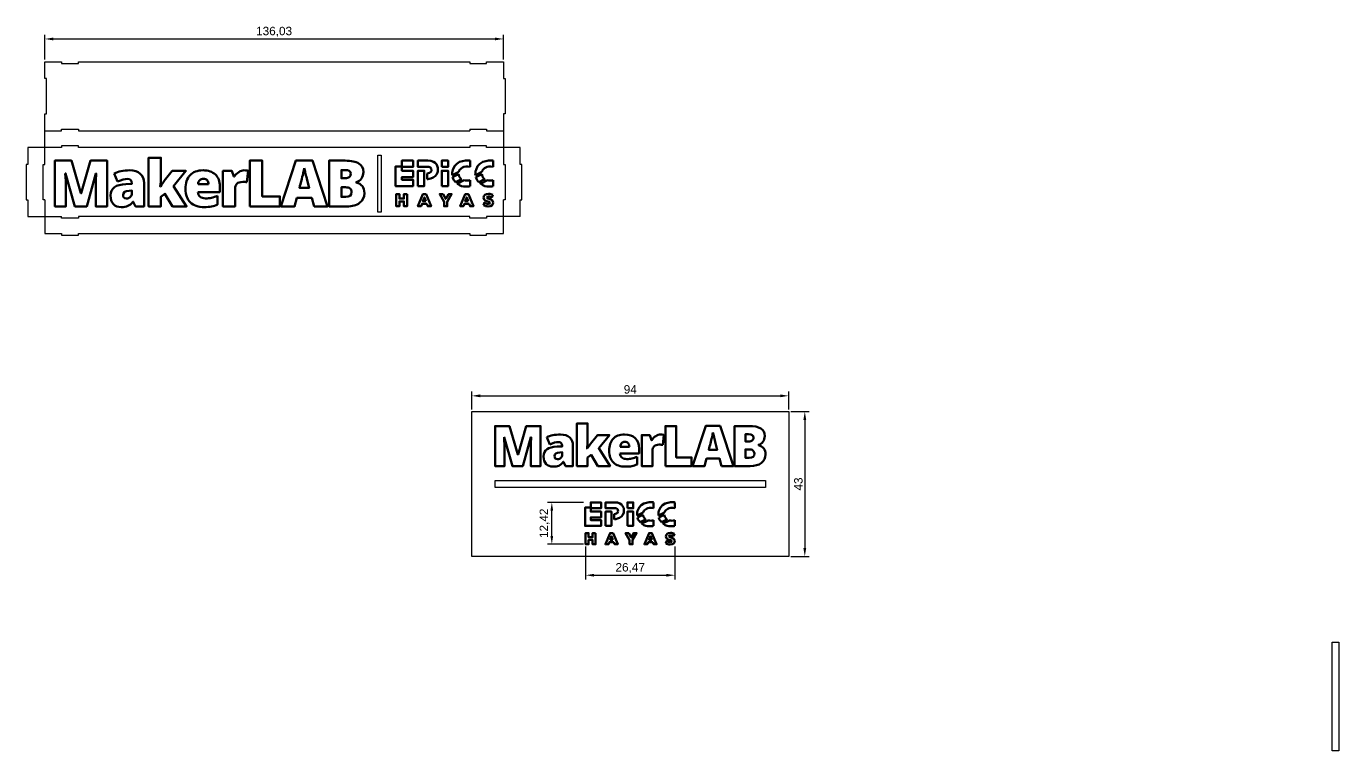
# Model space of a CAD drawing. Header units: millimetres. Extents: x 14 to 797, y -102 to 113.
# Drawn here: x 407.8 to 797.1, y -101.8 to 113.1 of the extents above; entities that cross this region are included whole.
import ezdxf

# ---------------------------------------------------------------- set-up
doc = ezdxf.new("R2010")
doc.units = ezdxf.units.MM
doc.layers.add('PDF5_Capa 1', color=7, linetype='Continuous')
doc.styles.get("Standard").update_dxf_attribs({"font": 'arial.ttf'})
doc.dimstyles.new('ISO-25', dxfattribs={"dimtxt": 2.5, "dimasz": 2.5, "dimexe": 1.25, "dimexo": 0.625, "dimtad": 1, "dimtxsty": 'Standard', "dimcen": 2.5, "dimadec": 0, "dimazin": 0, "dimtfac": 1, "dimtmove": 0, "dimatfit": 3, "dimfxl": 1, "dimarcsym": 0})

# ---------------------------------------------------------------- blocks, each defined once
blk = doc.blocks.new('*D1')
at = {"color": 0, "lineweight": -2, "transparency": 16777216}
for p, q in [((413.27, 103.2), (413.27, 110.57)), ((415.77, 109.32), (546.8, 109.32)), ((549.3, 103.2), (549.3, 110.57))]:
    blk.add_line(p, q, dxfattribs=at)
at = {"color": 0, "transparency": 16777216}
for points in [[(415.77, 109.74), (415.77, 108.91), (413.27, 109.32)], [(546.8, 109.74), (546.8, 108.91), (549.3, 109.32)]]:
    blk.add_solid(points, dxfattribs=at)
at = {"layer": 'Defpoints', "color": 0, "transparency": 16777216}
for p in [(549.3, 109.32), (413.27, 102.57), (549.3, 102.57)]:
    blk.add_point(p, dxfattribs=at)
at = {"color": 0, "transparency": 16777216, "insert": (481.29, 111.45), "char_height": 2.5, "attachment_point": 5}
blk.add_mtext('136,03', dxfattribs=at)
blk = doc.blocks.new('*D18')
at = {"color": 0, "lineweight": -2, "transparency": 16777216}
for p, q in [((539.94, -0.54), (539.94, 4.73)), ((633.94, -0.54), (633.94, 4.73)), ((542.44, 3.48), (631.44, 3.48))]:
    blk.add_line(p, q, dxfattribs=at)
at = {"color": 0, "transparency": 16777216}
for points in [[(542.44, 3.9), (542.44, 3.06), (539.94, 3.48)], [(631.44, 3.9), (631.44, 3.06), (633.94, 3.48)]]:
    blk.add_solid(points, dxfattribs=at)
at = {"layer": 'Defpoints', "color": 0, "transparency": 16777216}
for p in [(633.94, 3.48), (539.94, -1.17), (633.94, -1.17)]:
    blk.add_point(p, dxfattribs=at)
at = {"color": 0, "transparency": 16777216, "insert": (586.94, 5.38), "char_height": 2.5, "attachment_point": 5}
blk.add_mtext('94', dxfattribs=at)
blk = doc.blocks.new('*D19')
at = {"color": 0, "lineweight": -2, "transparency": 16777216}
for p, q in [((634.56, -1.17), (639.96, -1.17)), ((638.71, -3.67), (638.71, -41.67)), ((634.56, -44.17), (639.96, -44.17))]:
    blk.add_line(p, q, dxfattribs=at)
at = {"color": 0, "transparency": 16777216}
for points in [[(638.29, -3.67), (639.13, -3.67), (638.71, -1.17)], [(638.29, -41.67), (639.13, -41.67), (638.71, -44.17)]]:
    blk.add_solid(points, dxfattribs=at)
at = {"layer": 'Defpoints', "color": 0, "transparency": 16777216}
for p in [(633.94, -1.17), (633.94, -44.17), (638.71, -44.17)]:
    blk.add_point(p, dxfattribs=at)
at = {"color": 0, "transparency": 16777216, "insert": (636.81, -22.67), "char_height": 2.5, "attachment_point": 5, "rotation": 90}
blk.add_mtext('43', dxfattribs=at)
blk = doc.blocks.new('*D20')
at = {"color": 0, "lineweight": -2, "transparency": 16777216}
for p, q in [((573.7, -41.17), (573.7, -50.97)), ((600.17, -41.17), (600.17, -50.97)), ((576.2, -49.72), (597.67, -49.72))]:
    blk.add_line(p, q, dxfattribs=at)
at = {"color": 0, "transparency": 16777216}
for points in [[(576.2, -49.31), (576.2, -50.14), (573.7, -49.72)], [(597.67, -49.31), (597.67, -50.14), (600.17, -49.72)]]:
    blk.add_solid(points, dxfattribs=at)
at = {"layer": 'Defpoints', "color": 0, "transparency": 16777216}
for p in [(573.7, -40.54), (600.17, -40.54), (600.17, -49.72)]:
    blk.add_point(p, dxfattribs=at)
at = {"color": 0, "transparency": 16777216, "insert": (586.93, -47.6), "char_height": 2.5, "attachment_point": 5}
blk.add_mtext('26,47', dxfattribs=at)
blk = doc.blocks.new('*D21')
at = {"color": 0, "lineweight": -2, "transparency": 16777216}
for p, q in [((573.07, -28.12), (562.42, -28.12)), ((563.67, -38.04), (563.67, -30.62)), ((573.07, -40.54), (562.42, -40.54))]:
    blk.add_line(p, q, dxfattribs=at)
at = {"color": 0, "transparency": 16777216}
for points in [[(563.25, -30.62), (564.08, -30.62), (563.67, -28.12)], [(563.25, -38.04), (564.08, -38.04), (563.67, -40.54)]]:
    blk.add_solid(points, dxfattribs=at)
at = {"layer": 'Defpoints', "color": 0, "transparency": 16777216}
for p in [(563.67, -28.12), (573.7, -28.12), (573.7, -40.54)]:
    blk.add_point(p, dxfattribs=at)
at = {"color": 0, "transparency": 16777216, "insert": (561.54, -34.33), "char_height": 2.5, "attachment_point": 5, "rotation": 90}
blk.add_mtext('12,42', dxfattribs=at)

msp = doc.modelspace()

# ---------------------------------------------------------------- linework, layer by layer
at = {"color": 240, "true_color": 0xed1f24}
for p, q in [((444.05, 59.639), (444.05, 74.108)), ((571.101, -17.36), (571.101, -4.713))]:
    msp.add_line(p, q, dxfattribs=at)
for points in [[(413.273, 87.108), (413.773, 87.108), (413.773, 97.573), (413.273, 97.573), (413.273, 102.573), (418.273, 102.573), (418.273, 102.073), (423.273, 102.073), (423.273, 102.573), (539.303, 102.573), (539.303, 102.073), (544.303, 102.073), (544.303, 102.573), (549.303, 102.573), (549.303, 97.573), (549.803, 97.573), (549.803, 87.108), (549.303, 87.108)], [(413.273, 61.643), (412.773, 61.643), (412.773, 72.108), (413.273, 72.108), (413.273, 87.108)], [(549.303, 87.108), (549.303, 72.108), (549.803, 72.108), (549.803, 61.643), (549.303, 61.643)], [(413.273, 82.108), (418.273, 82.108), (418.273, 82.608), (423.273, 82.608), (423.273, 82.108), (539.303, 82.108)], [(539.303, 82.608), (544.303, 82.608), (544.303, 82.108), (549.303, 82.108)], [(539.303, 82.608), (539.303, 82.108)], [(418.273, 77.108), (408.273, 77.108), (408.273, 72.108), (407.773, 72.108), (407.773, 61.643), (408.273, 61.643), (408.273, 56.643), (418.273, 56.643)], [(554.303, 77.108), (544.303, 77.108), (544.303, 77.608), (539.303, 77.608), (539.303, 77.108), (423.273, 77.108), (423.273, 77.608), (418.273, 77.608), (418.273, 77.108)], [(554.303, 56.643), (554.303, 61.643), (554.803, 61.643), (554.803, 72.108), (554.303, 72.108), (554.303, 77.108)], [(413.273, 61.643), (413.273, 51.643), (418.273, 51.643), (418.273, 51.143), (423.273, 51.143), (423.273, 51.643), (539.303, 51.643), (539.303, 51.143), (544.303, 51.143), (544.303, 51.643), (549.303, 51.643), (549.303, 61.643)], [(554.303, 56.643), (544.303, 56.643), (544.303, 56.143), (539.303, 56.143), (539.303, 56.643), (423.273, 56.643), (423.273, 56.143), (418.273, 56.143), (418.273, 56.643)], [(539.937, -1.169), (633.937, -1.169), (633.937, -44.169), (539.937, -44.169), (539.937, -1.169)], [(546.82, -22.669), (546.82, -21.669), (627.053, -21.669), (627.053, -23.669), (546.82, -23.669), (546.82, -22.669)]]:
    msp.add_lwpolyline(points, dxfattribs=at)
for points in [[(512.037, 74.842), (513.072, 74.842), (513.072, 57.97), (512.037, 57.97)], [(795.115, -69.597), (797.091, -69.597), (797.091, -101.778), (795.115, -101.778)]]:
    msp.add_lwpolyline(points, close=True, dxfattribs=at)
at = {"layer": 'PDF5_Capa 1', "color": 240, "lineweight": 70, "true_color": 0xed1f24}
for points in [[(448.7, 67.201), (451.06, 70.173), (455.114, 70.173), (451.46, 65.691), (455.347, 59.639), (451.19, 59.639), (448.884, 63.412), (447.704, 62.514), (447.704, 59.639), (444.05, 59.639), (444.05, 74.108), (447.704, 74.108), (447.704, 68.419, -0.0364948), (447.498, 65.561), (447.574, 65.561)], [(419.531, 65.545), (419.531, 59.639), (416.273, 59.639), (416.273, 73.231), (421.166, 73.231), (424.002, 63.58), (424.078, 63.58), (426.855, 73.231), (431.759, 73.231), (431.759, 59.639), (428.381, 59.639), (428.381, 65.599, -0.0053784), (428.392, 66.633, -0.0040782), (428.522, 69.41), (428.435, 69.41), (425.697, 59.639), (422.2, 59.639), (419.418, 69.431), (419.336, 69.431)], [(469.725, 64.82), (469.725, 59.639), (466.088, 59.639), (466.088, 70.173), (468.794, 70.173), (469.363, 68.489), (469.536, 68.489, -0.1298641), (470.803, 69.843)], [(472.448, 70.362, -0.0434985), (473.347, 70.287), (473.552, 70.249), (473.227, 66.817)], [(489.907, 69.485, -0.0077574), (488.814, 65.198), (491.71, 65.198), (491.12, 67.429, -0.0041513), (490.622, 69.356)], [(507.201, 67.894, -0.1846039), (505.658, 66.855), (505.658, 66.763)], [(535.106, 66.845), (536.849, 67.729, -0.0099074), (536.789, 67.76)], [(537.682, 67.429), (535.622, 66.384, 0.01478), (535.719, 66.317)], [(541.983, 66.845), (543.727, 67.729, -0.0103115), (543.667, 67.76)], [(544.56, 67.429), (542.5, 66.384, 0.0146213), (542.596, 66.317)], [(464.488, 62.838), (464.488, 60.224, -0.074814), (462.718, 59.623)], [(543.372, 60.052), (543.687, 60.802, 0.1459241), (544.807, 60.447)], [(549.669, -12.198), (549.669, -17.36), (546.82, -17.36), (546.82, -5.479), (551.098, -5.479), (553.577, -13.915), (553.643, -13.915), (556.07, -5.479), (560.357, -5.479), (560.357, -17.36), (557.405, -17.36), (557.405, -12.15, -0.0053784), (557.414, -11.247, -0.0040782), (557.528, -8.819), (557.452, -8.819), (555.058, -17.36), (552.001, -17.36), (549.569, -8.8), (549.498, -8.8)], [(575.165, -10.75), (577.228, -8.152), (580.772, -8.152), (577.578, -12.07), (580.975, -17.36), (577.341, -17.36), (575.326, -14.062), (574.294, -14.847), (574.294, -17.36), (571.101, -17.36), (571.101, -4.713), (574.294, -4.713), (574.294, -9.685, -0.0364948), (574.114, -12.183), (574.181, -12.183)], [(593.543, -12.832), (593.543, -17.36), (590.364, -17.36), (590.364, -8.152), (592.729, -8.152), (593.226, -9.624), (593.378, -9.624, -0.1298641), (594.485, -8.441)], [(595.923, -7.987, -0.0434985), (596.709, -8.053), (596.888, -8.086), (596.605, -11.086)], [(611.184, -8.753, -0.0077574), (610.229, -12.5), (612.76, -12.5), (612.244, -10.551, -0.0041513), (611.809, -8.867)], [(626.301, -10.144, -0.1846039), (624.952, -11.053), (624.952, -11.133)], [(588.965, -14.563), (588.965, -16.849, -0.074814), (587.418, -17.374)], [(589.868, -33.996), (591.472, -33.183, -0.0099074), (591.417, -33.155)], [(592.238, -33.459), (590.343, -34.42, 0.01478), (590.432, -34.481)], [(596.193, -33.996), (597.797, -33.183, -0.0103115), (597.742, -33.155)], [(598.563, -33.459), (596.668, -34.42, 0.0146213), (596.757, -34.481)], [(597.471, -40.243), (597.76, -39.554, 0.1459241), (598.79, -39.879)]]:
    msp.add_lwpolyline(points, format="xyb", dxfattribs=at)
for points in [[(474.092, 59.639), (474.092, 73.231), (477.767, 73.231), (477.767, 62.606), (483.001, 62.606), (483.001, 59.639)], [(493.139, 59.639), (492.473, 62.189), (488.056, 62.189), (487.369, 59.639), (483.331, 59.639), (487.764, 73.291), (492.668, 73.291), (497.155, 59.639)], [(519.194, 71.542), (517.318, 71.542), (517.318, 65.669), (522.499, 65.669), (522.499, 67.544), (519.194, 67.544), (519.194, 68.372), (522.499, 68.372), (522.499, 70.247), (519.194, 70.247), (519.194, 71.364), (522.499, 71.364), (522.499, 73.24), (519.194, 73.24)], [(523.943, 65.684), (525.819, 65.684), (525.819, 70.247), (523.943, 70.247)], [(531, 71.364), (532.876, 71.364), (532.876, 73.24), (531, 73.24)], [(531, 65.684), (532.876, 65.684), (532.876, 70.247), (531, 70.247)], [(520.75, 63.322), (520.75, 59.729), (519.79, 59.729), (519.79, 61.13), (518.482, 61.13), (518.482, 59.729), (517.522, 59.729), (517.522, 63.322), (518.482, 63.322), (518.482, 61.972), (519.79, 61.972), (519.79, 63.322)], [(526.609, 60.427), (525.175, 60.427), (524.908, 59.729), (523.929, 59.729), (525.427, 63.322), (526.372, 63.322), (527.874, 59.729), (526.876, 59.729)], [(526.328, 61.176), (525.892, 62.326), (525.456, 61.176)], [(532.657, 61.017), (532.657, 59.729), (531.698, 59.729), (531.698, 61.033), (530.404, 63.322), (531.417, 63.322), (532.221, 61.895), (533.026, 63.322), (533.956, 63.322)], [(539.166, 60.427), (537.731, 60.427), (537.465, 59.729), (536.486, 59.729), (537.983, 63.322), (538.928, 63.322), (540.431, 59.729), (539.433, 59.729)], [(538.885, 61.176), (538.449, 62.326), (538.012, 61.176)], [(597.36, -17.36), (597.36, -5.479), (600.572, -5.479), (600.572, -14.767), (605.148, -14.767), (605.148, -17.36)], [(614.009, -17.36), (613.427, -15.131), (609.566, -15.131), (608.965, -17.36), (605.436, -17.36), (609.311, -5.427), (613.597, -5.427), (617.52, -17.36)], [(575.236, -29.676), (573.511, -29.676), (573.511, -35.078), (574.853, -35.078), (575.236, -35.078), (578.275, -35.078), (578.275, -33.353), (575.236, -33.353), (575.236, -32.592), (578.275, -32.592), (578.275, -30.867), (575.236, -30.867), (575.236, -29.84), (578.275, -29.84), (578.275, -28.115), (575.236, -28.115)], [(579.603, -35.064), (581.328, -35.064), (581.328, -30.867), (579.603, -30.867)], [(586.093, -29.84), (587.818, -29.84), (587.818, -28.115), (586.093, -28.115)], [(586.093, -35.064), (587.818, -35.064), (587.818, -30.867), (586.093, -30.867)], [(576.667, -37.235), (576.667, -40.54), (575.784, -40.54), (575.784, -39.252), (574.581, -39.252), (574.581, -40.54), (573.698, -40.54), (573.698, -37.235), (574.581, -37.235), (574.581, -38.477), (575.784, -38.477), (575.784, -37.235)], [(582.055, -39.898), (580.736, -39.898), (580.49, -40.54), (579.59, -40.54), (580.967, -37.235), (581.836, -37.235), (583.218, -40.54), (582.3, -40.54)], [(581.796, -39.209), (581.395, -38.151), (580.994, -39.209)], [(587.617, -39.355), (587.617, -40.54), (586.734, -40.54), (586.734, -39.341), (585.544, -37.235), (586.476, -37.235), (587.216, -38.548), (587.956, -37.235), (588.811, -37.235)], [(593.602, -39.898), (592.283, -39.898), (592.038, -40.54), (591.137, -40.54), (592.515, -37.235), (593.384, -37.235), (594.766, -40.54), (593.847, -40.54)], [(593.344, -39.209), (592.943, -38.151), (592.541, -39.209)]]:
    msp.add_lwpolyline(points, close=True, dxfattribs=at)
for points in [[(502.881, 59.639), (497.588, 59.639), (497.588, 73.231), (502.329, 73.231)], [(502.297, 70.454), (501.263, 70.454), (501.263, 68.019), (502.367, 68.019)], [(526.876, 73.24), (523.943, 73.24), (523.943, 71.364), (527.233, 71.364)], [(534.302, 70.473), (534.301, 70.473)], [(539.426, 71.364), (539.426, 73.24)], [(541.179, 70.473), (541.179, 70.473)], [(546.303, 71.364), (546.303, 73.24)], [(434.871, 67.012), (433.821, 69.41)], [(437.329, 66.286), (439.083, 66.346), (439.083, 66.492)], [(442.72, 66.546), (442.72, 59.639), (440.198, 59.639), (439.505, 61.036), (439.429, 61.036)], [(458.751, 66.211), (461.874, 66.211)], [(526.697, 69.405), (526.697, 67.76)], [(534.113, 68.97), (536.05, 69.952)], [(536.017, 69.213), (534.239, 68.312)], [(539.426, 65.668), (539.426, 67.463)], [(540.991, 68.97), (542.928, 69.952)], [(542.895, 69.213), (541.117, 68.312)], [(546.303, 65.668), (546.303, 67.463)], [(439.104, 63.526), (439.104, 64.343), (438.265, 64.305)], [(465.176, 65.545), (465.176, 63.926), (458.675, 63.926)], [(502.481, 65.328), (501.263, 65.328), (501.263, 62.476), (502.557, 62.476)], [(546.164, 63.081), (545.868, 62.326)], [(622.525, -17.36), (617.898, -17.36), (617.898, -5.479), (622.042, -5.479)], [(563.077, -10.915), (562.16, -8.819)], [(565.225, -11.549), (566.758, -11.497), (566.758, -11.37)], [(569.938, -11.322), (569.938, -17.36), (567.733, -17.36), (567.127, -16.139), (567.061, -16.139)], [(583.95, -11.616), (586.68, -11.616)], [(622.014, -7.906), (621.11, -7.906), (621.11, -10.035), (622.075, -10.035)], [(566.777, -13.962), (566.777, -13.248), (566.044, -13.281)], [(589.566, -12.198), (589.566, -13.612), (583.884, -13.612)], [(622.175, -12.387), (621.11, -12.387), (621.11, -14.88), (622.241, -14.88)], [(582.3, -28.115), (579.603, -28.115), (579.603, -29.84), (581.328, -29.84), (582.628, -29.84)], [(588.955, -32.042), (590.737, -31.138)], [(589.129, -30.66), (589.128, -30.66)], [(593.841, -29.84), (593.841, -28.115)], [(595.28, -32.042), (597.062, -31.138)], [(595.454, -30.66), (595.453, -30.66)], [(600.166, -29.84), (600.166, -28.115)], [(582.136, -31.642), (582.136, -33.155)], [(590.707, -31.818), (589.071, -32.647)], [(593.841, -35.078), (593.841, -33.427)], [(597.032, -31.818), (595.396, -32.647)], [(600.166, -35.078), (600.166, -33.427)], [(600.038, -37.457), (599.766, -38.151)]]:
    msp.add_lwpolyline(points, dxfattribs=at)
for centre, radius in [((461.048, 70.128), 8.091), ((585.958, -8.192), 7.072)]:
    msp.add_arc(centre, radius, 269.52383, 282.07095, dxfattribs=at)
for points in [[(433.821, 69.41), (435.047, 70.044), (436.598, 70.362), (438.471, 70.362)], [(438.471, 70.362), (439.82, 70.362), (440.865, 70.027), (441.605, 69.356)], [(456.353, 68.933), (457.251, 69.886), (458.534, 70.362), (460.201, 70.362)], [(460.201, 70.362), (461.788, 70.362), (463.013, 69.947), (463.877, 69.117)], [(470.803, 69.843), (471.346, 70.189), (471.896, 70.362), (472.448, 70.362)], [(490.237, 71.05), (490.183, 70.732), (490.072, 70.211), (489.907, 69.485)], [(490.622, 69.356), (490.427, 70.142), (490.298, 70.706), (490.237, 71.05)], [(504.023, 69.307), (504.023, 70.071), (503.447, 70.454), (502.297, 70.454)], [(502.329, 73.231), (504.176, 73.231), (505.547, 72.956), (506.443, 72.408)], [(506.443, 72.408), (507.342, 71.859), (507.791, 71.006), (507.791, 69.848)], [(526.697, 67.76), (526.697, 67.76), (530.356, 67.966), (529.856, 71.051)], [(527.974, 70.288), (527.974, 70.288), (527.974, 69.558), (526.697, 69.405)], [(529.856, 71.051), (529.856, 71.051), (529.721, 73.24), (526.876, 73.24)], [(527.233, 71.364), (527.233, 71.364), (528.099, 71.298), (527.974, 70.288)], [(534.301, 70.473), (534.12, 69.919), (534.073, 69.417), (534.113, 68.97)], [(539.426, 73.24), (539.426, 73.24), (535.155, 73.858), (534.302, 70.473)], [(536.05, 69.952), (536.092, 70.118), (536.142, 70.213), (536.142, 70.213)], [(536.142, 70.213), (536.527, 70.867), (537.448, 71.82), (539.426, 71.364)], [(541.179, 70.473), (540.998, 69.919), (540.951, 69.417), (540.991, 68.97)], [(546.303, 73.24), (546.303, 73.24), (542.033, 73.858), (541.179, 70.473)], [(542.928, 69.952), (542.97, 70.118), (543.019, 70.213), (543.019, 70.213)], [(543.019, 70.213), (543.405, 70.867), (544.326, 71.82), (546.303, 71.364)], [(419.336, 69.431), (419.466, 67.764), (419.531, 66.468), (419.531, 65.545)], [(433.929, 65.361), (434.712, 65.909), (435.846, 66.217), (437.329, 66.286)], [(437.8, 67.791), (437.031, 67.791), (436.054, 67.531), (434.871, 67.012)], [(439.083, 66.492), (439.083, 67.358), (438.655, 67.791), (437.8, 67.791)], [(441.605, 69.356), (442.348, 68.687), (442.72, 67.751), (442.72, 66.546)], [(447.574, 65.561), (448.014, 66.261), (448.388, 66.807), (448.7, 67.201)], [(455.005, 64.836), (455.005, 66.614), (455.454, 67.981), (456.353, 68.933)], [(459.254, 67.483), (458.968, 67.212), (458.801, 66.787), (458.751, 66.211)], [(460.331, 67.889), (459.901, 67.889), (459.542, 67.753), (459.254, 67.483)], [(461.441, 67.429), (461.166, 67.734), (460.797, 67.889), (460.331, 67.889)], [(461.874, 66.211), (461.863, 66.719), (461.718, 67.125), (461.441, 67.429)], [(463.877, 69.117), (464.743, 68.291), (465.176, 67.1), (465.176, 65.545)], [(470.261, 66.384), (469.904, 66.023), (469.725, 65.502), (469.725, 64.82)], [(471.993, 66.931), (471.199, 66.931), (470.621, 66.748), (470.261, 66.384)], [(473.227, 66.817), (472.931, 66.893), (472.52, 66.931), (471.993, 66.931)], [(502.367, 68.019), (502.894, 68.019), (503.301, 68.127), (503.59, 68.343)], [(503.59, 68.343), (503.879, 68.56), (504.023, 68.881), (504.023, 69.307)], [(505.658, 66.763), (506.503, 66.538), (507.114, 66.165), (507.493, 65.642)], [(507.791, 69.848), (507.791, 69.086), (507.593, 68.435), (507.201, 67.894)], [(534.239, 68.312), (534.431, 67.671), (534.789, 67.179), (535.106, 66.845)], [(535.719, 66.317), (537.148, 65.067), (539.426, 65.668), (539.426, 65.668)], [(536.789, 67.76), (536.279, 68.294), (536.077, 68.8), (536.017, 69.213)], [(539.426, 67.463), (538.804, 67.249), (538.172, 67.309), (537.682, 67.429)], [(541.117, 68.312), (541.309, 67.671), (541.667, 67.179), (541.983, 66.845)], [(542.596, 66.317), (544.026, 65.067), (546.303, 65.668), (546.303, 65.668)], [(543.667, 67.76), (543.156, 68.294), (542.955, 68.8), (542.895, 69.213)], [(546.303, 67.463), (545.681, 67.249), (545.05, 67.309), (544.56, 67.429)], [(432.76, 62.855), (432.76, 63.976), (433.15, 64.811), (433.929, 65.361)], [(433.616, 60.343), (433.044, 60.938), (432.76, 61.775), (432.76, 62.855)], [(438.265, 64.305), (437.07, 64.262), (436.474, 63.821), (436.474, 62.985)], [(436.474, 62.985), (436.474, 62.342), (436.816, 62.021), (437.502, 62.021)], [(437.502, 62.021), (437.942, 62.021), (438.319, 62.159), (438.633, 62.438)], [(438.633, 62.438), (438.947, 62.715), (439.104, 63.078), (439.104, 63.526)], [(456.455, 60.852), (455.488, 61.786), (455.005, 63.114), (455.005, 64.836)], [(458.675, 63.926), (458.699, 63.338), (458.914, 62.876), (459.319, 62.541)], [(459.319, 62.541), (459.726, 62.205), (460.28, 62.037), (460.981, 62.037)], [(462.74, 62.216), (463.277, 62.338), (463.86, 62.546), (464.488, 62.838)], [(503.812, 64.966), (503.505, 65.207), (503.061, 65.328), (502.481, 65.328)], [(502.557, 62.476), (503.7, 62.476), (504.272, 62.959), (504.272, 63.926)], [(504.272, 63.926), (504.272, 64.377), (504.118, 64.723), (503.812, 64.966)], [(508.061, 63.618), (508.061, 62.384), (507.597, 61.411), (506.67, 60.7)], [(507.493, 65.642), (507.872, 65.123), (508.061, 64.447), (508.061, 63.618)], [(543.43, 62.229), (543.43, 62.871), (543.925, 63.394), (544.933, 63.394)], [(544.928, 62.604), (544.526, 62.604), (544.38, 62.46), (544.38, 62.28)], [(545.868, 62.326), (545.544, 62.511), (545.224, 62.604), (544.928, 62.604)], [(544.933, 63.394), (545.374, 63.394), (545.83, 63.287), (546.164, 63.081)], [(435.959, 59.455), (434.966, 59.455), (434.185, 59.75), (433.616, 60.343)], [(437.93, 59.786), (437.421, 59.566), (436.763, 59.455), (435.959, 59.455)], [(439.429, 61.036), (438.938, 60.426), (438.438, 60.009), (437.93, 59.786)], [(460.548, 59.455), (458.79, 59.455), (457.426, 59.921), (456.455, 60.852)], [(462.718, 59.623), (462.112, 59.512), (461.388, 59.455), (460.548, 59.455)], [(506.67, 60.7), (505.742, 59.993), (504.48, 59.639), (502.881, 59.639)], [(544.802, 59.657), (544.245, 59.657), (543.692, 59.816), (543.372, 60.052)], [(545.359, 60.74), (545.359, 61.31), (543.43, 60.894), (543.43, 62.229)], [(544.38, 62.28), (544.38, 61.731), (546.304, 62.142), (546.304, 60.817)], [(546.304, 60.817), (546.304, 60.191), (545.81, 59.657), (544.802, 59.657)], [(544.807, 60.447), (545.204, 60.447), (545.359, 60.565), (545.359, 60.74)], [(611.473, -7.386), (611.426, -7.664), (611.329, -8.119), (611.184, -8.753)], [(611.809, -8.867), (611.639, -8.179), (611.526, -7.686), (611.473, -7.386)], [(622.042, -5.479), (623.657, -5.479), (624.855, -5.719), (625.638, -6.198)], [(625.638, -6.198), (626.424, -6.678), (626.816, -7.424), (626.816, -8.436)], [(549.498, -8.8), (549.612, -10.258), (549.669, -11.391), (549.669, -12.198)], [(562.16, -8.819), (563.231, -8.265), (564.587, -7.987), (566.224, -7.987)], [(562.254, -12.358), (562.938, -11.879), (563.929, -11.61), (565.225, -11.549)], [(565.637, -10.234), (564.965, -10.234), (564.111, -10.461), (563.077, -10.915)], [(566.758, -11.37), (566.758, -10.613), (566.385, -10.234), (565.637, -10.234)], [(566.224, -7.987), (567.403, -7.987), (568.316, -8.28), (568.963, -8.867)], [(568.963, -8.867), (569.613, -9.451), (569.938, -10.27), (569.938, -11.322)], [(574.181, -12.183), (574.565, -11.572), (574.893, -11.094), (575.165, -10.75)], [(580.676, -12.817), (580.676, -11.263), (581.069, -10.068), (581.854, -9.236)], [(581.854, -9.236), (582.64, -8.403), (583.761, -7.987), (585.218, -7.987)], [(584.39, -10.504), (584.141, -10.74), (583.994, -11.112), (583.95, -11.616)], [(585.332, -10.149), (584.956, -10.149), (584.642, -10.267), (584.39, -10.504)], [(585.218, -7.987), (586.606, -7.987), (587.676, -8.35), (588.431, -9.075)], [(586.302, -10.551), (586.062, -10.284), (585.739, -10.149), (585.332, -10.149)], [(586.68, -11.616), (586.671, -11.171), (586.544, -10.816), (586.302, -10.551)], [(588.431, -9.075), (589.188, -9.798), (589.566, -10.839), (589.566, -12.198)], [(594.012, -11.464), (593.699, -11.78), (593.543, -12.235), (593.543, -12.832)], [(595.526, -10.986), (594.831, -10.986), (594.326, -11.146), (594.012, -11.464)], [(594.485, -8.441), (594.96, -8.138), (595.441, -7.987), (595.923, -7.987)], [(596.605, -11.086), (596.345, -11.019), (595.986, -10.986), (595.526, -10.986)], [(623.523, -8.909), (623.523, -8.241), (623.019, -7.906), (622.014, -7.906)], [(622.075, -10.035), (622.536, -10.035), (622.892, -9.941), (623.145, -9.751)], [(623.145, -9.751), (623.397, -9.562), (623.523, -9.282), (623.523, -8.909)], [(624.952, -11.133), (625.69, -11.329), (626.225, -11.656), (626.556, -12.112)], [(626.816, -8.436), (626.816, -9.102), (626.644, -9.671), (626.301, -10.144)], [(561.232, -14.549), (561.232, -13.569), (561.573, -12.839), (562.254, -12.358)], [(561.98, -16.744), (561.481, -16.224), (561.232, -15.493), (561.232, -14.549)], [(566.044, -13.281), (565, -13.319), (564.478, -13.705), (564.478, -14.436)], [(564.478, -14.436), (564.478, -14.997), (564.777, -15.278), (565.377, -15.278)], [(565.377, -15.278), (565.761, -15.278), (566.091, -15.157), (566.366, -14.913)], [(566.366, -14.913), (566.64, -14.671), (566.777, -14.354), (566.777, -13.962)], [(581.944, -16.3), (581.098, -15.484), (580.676, -14.322), (580.676, -12.817)], [(583.884, -13.612), (583.905, -14.127), (584.093, -14.53), (584.447, -14.824)], [(584.447, -14.824), (584.803, -15.117), (585.287, -15.264), (585.9, -15.264)], [(587.437, -15.107), (587.907, -15.001), (588.417, -14.819), (588.965, -14.563)], [(623.339, -12.704), (623.07, -12.493), (622.682, -12.387), (622.175, -12.387)], [(622.241, -14.88), (623.241, -14.88), (623.741, -14.458), (623.741, -13.612)], [(623.741, -13.612), (623.741, -13.218), (623.606, -12.916), (623.339, -12.704)], [(627.053, -13.882), (627.053, -14.961), (626.647, -15.811), (625.837, -16.432)], [(626.556, -12.112), (626.887, -12.567), (627.053, -13.157), (627.053, -13.882)], [(564.028, -17.52), (563.16, -17.52), (562.478, -17.263), (561.98, -16.744)], [(565.751, -17.232), (565.306, -17.423), (564.731, -17.52), (564.028, -17.52)], [(567.061, -16.139), (566.632, -16.672), (566.195, -17.037), (565.751, -17.232)], [(585.521, -17.52), (583.985, -17.52), (582.792, -17.114), (581.944, -16.3)], [(587.418, -17.374), (586.888, -17.471), (586.256, -17.52), (585.521, -17.52)], [(625.837, -16.432), (625.026, -17.051), (623.922, -17.36), (622.525, -17.36)], [(582.136, -33.155), (582.136, -33.155), (585.501, -32.966), (585.041, -30.129)], [(583.31, -30.829), (583.31, -30.829), (583.31, -31.501), (582.136, -31.642)], [(585.041, -30.129), (585.041, -30.129), (584.917, -28.115), (582.3, -28.115)], [(582.628, -29.84), (582.628, -29.84), (583.425, -29.901), (583.31, -30.829)], [(589.128, -30.66), (588.962, -31.17), (588.919, -31.631), (588.955, -32.042)], [(593.841, -28.115), (593.841, -28.115), (589.914, -27.547), (589.129, -30.66)], [(590.737, -31.138), (590.775, -30.986), (590.821, -30.899), (590.821, -30.898)], [(590.821, -30.898), (591.176, -30.297), (592.022, -29.421), (593.841, -29.84)], [(595.453, -30.66), (595.287, -31.17), (595.244, -31.631), (595.28, -32.042)], [(600.166, -28.115), (600.166, -28.115), (596.239, -27.547), (595.454, -30.66)], [(597.062, -31.138), (597.1, -30.986), (597.146, -30.899), (597.146, -30.898)], [(597.146, -30.898), (597.501, -30.297), (598.347, -29.421), (600.166, -29.84)], [(589.071, -32.647), (589.248, -33.236), (589.577, -33.689), (589.868, -33.996)], [(590.432, -34.481), (591.746, -35.631), (593.841, -35.078), (593.841, -35.078)], [(591.417, -33.155), (590.947, -32.664), (590.762, -32.198), (590.707, -31.818)], [(593.841, -33.427), (593.269, -33.624), (592.688, -33.569), (592.238, -33.459)], [(595.396, -32.647), (595.573, -33.236), (595.902, -33.689), (596.193, -33.996)], [(596.757, -34.481), (598.071, -35.631), (600.166, -35.078), (600.166, -35.078)], [(597.742, -33.155), (597.272, -32.664), (597.087, -32.198), (597.032, -31.818)], [(600.166, -33.427), (599.594, -33.624), (599.013, -33.569), (598.563, -33.459)], [(597.524, -38.241), (597.524, -37.651), (597.979, -37.169), (598.906, -37.169)], [(599.298, -39.61), (599.298, -39.086), (597.524, -39.469), (597.524, -38.241)], [(598.901, -37.896), (598.531, -37.896), (598.398, -38.029), (598.398, -38.194)], [(598.398, -38.194), (598.398, -38.699), (600.167, -38.321), (600.167, -39.539)], [(599.766, -38.151), (599.467, -37.981), (599.173, -37.896), (598.901, -37.896)], [(598.906, -37.169), (599.311, -37.169), (599.73, -37.268), (600.038, -37.457)], [(598.785, -40.607), (598.273, -40.607), (597.765, -40.46), (597.471, -40.243)], [(600.167, -39.539), (600.167, -40.116), (599.712, -40.607), (598.785, -40.607)], [(598.79, -39.879), (599.155, -39.879), (599.298, -39.771), (599.298, -39.61)]]:
    msp.add_open_spline(points, degree=3, dxfattribs=at)

# ---------------------------------------------------------------- dimensions: what is measured, and where the dimension line sits
for base, p1, p2, picture, middle in [((549.303, 109.324), (413.273, 102.573), (549.303, 102.573), '*D1', (481.288, 111.452)), ((633.937, 3.481), (539.937, -1.169), (633.937, -1.169), '*D18', (586.937, 5.383)), ((600.167, -49.725), (573.698, -40.54), (600.167, -40.54), '*D20', (586.933, -47.597))]:
    dim = msp.add_linear_dim(base=base, p1=p1, p2=p2, dimstyle='ISO-25')
    dim.commit()
    dim.dimension.update_dxf_attribs({"geometry": picture, "text_midpoint": middle})
for base, p1, p2, picture, middle in [((638.709, -44.169), (633.937, -1.169), (633.937, -44.169), '*D19', (636.807, -22.669)), ((563.66826, -28.11545), (573.69824, -40.54043), (573.69824, -28.11545), '*D21', (561.54088, -34.32794))]:
    dim = msp.add_linear_dim(base=base, p1=p1, p2=p2, angle=90, dimstyle='ISO-25')
    dim.commit()
    dim.dimension.update_dxf_attribs({"geometry": picture, "text_midpoint": middle})

doc.saveas('drawing.dxf')
